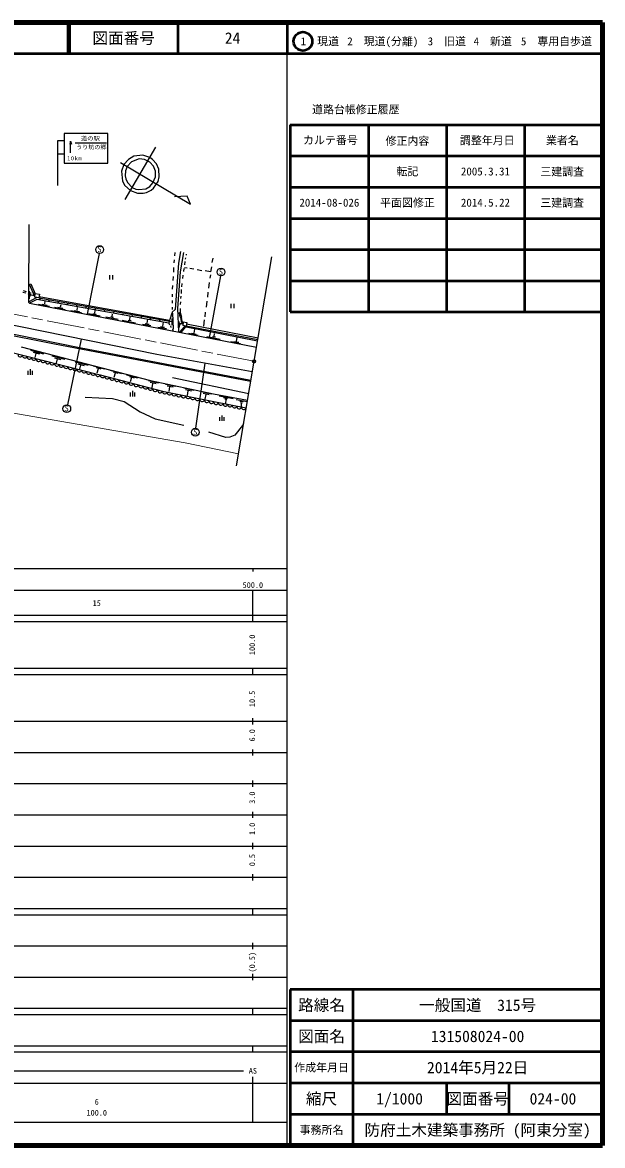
# Model space of a CAD drawing. Units: millimetres, scale not verified, with parts at other scales. Extents: x 40000 to 680000, y 20000 to 380000.
# Drawn here: x 494205 to 680000, y 20000 to 380000 of the extents above; entities that cross this region are included whole.
import ezdxf
from ezdxf.enums import TextEntityAlignment as Align

# ---------------------------------------------------------------- set-up
doc = ezdxf.new("R2010")
doc.units = ezdxf.units.MM
doc.header["$LTSCALE"] = 1000
doc.header["$PDMODE"] = 32
doc.header["$PDSIZE"] = 500
doc.linetypes.add('CHAIN', pattern=[18.5, 12, -1.5, 3.5, -1.5])
for name, color, linetype, lineweight in [('M-BGD', 7, 'Continuous', 25), ('M-BMK', 2, 'CHAIN', 13), ('M-BMK-SRVR', 3, 'Continuous', 25), ('M-STR-HTXT', 7, 'Continuous', 13), ('M-STR-STRC', 7, 'Continuous', 25), ('M-TTL', 2, 'Continuous', 140), ('M-TTL-BAND', 7, 'Continuous', 25), ('M-TTL-FRAM', 2, 'Continuous', 50), ('M-TTL-LINE', 7, 'Continuous', 50)]:
    doc.layers.add(name, color=color, linetype=linetype, lineweight=lineweight)
doc.layers.add('M-OTRS', color=6, linetype='Continuous')
doc.layers.add('M-TTL-TXT', color=7, linetype='Continuous')
doc.styles.add('ＭＳ ゴシック', font='')
doc.styles.get('ＭＳ ゴシック').set_extended_font_data('MS Gothic')

msp = doc.modelspace()

# ---------------------------------------------------------------- linework, layer by layer
at = {"layer": 'M-BGD'}
for p, q in [((536855, 339993), (527034, 323229)), ((525595, 335083), (548031, 321790)), ((528135, 336099), (526695, 334490)), ((529151, 335337), (527711, 333813)), ((529828, 337115), (528135, 336099)), ((531606, 336268), (529151, 335337)), ((532791, 337453), (529828, 337115)), ((533299, 336099), (531606, 336268)), ((534993, 336691), (532791, 337453)), ((534993, 335252), (533299, 336099)), ((535839, 336099), (534993, 336691)), ((536178, 333982), (534993, 335252)), ((537109, 334659), (535839, 336099)), ((526695, 334490), (525933, 332373)), ((525933, 332373), (526272, 329156)), ((527203, 332458), (527119, 330849)), ((527711, 333813), (527203, 332458)), ((536855, 332289), (536178, 333982)), ((536855, 330511), (536855, 332289)), ((537871, 332966), (537109, 334659)), ((538041, 330511), (537871, 332966)), ((526272, 329156), (527034, 327717)), ((527034, 327717), (528812, 326108)), ((527119, 330849), (527288, 329918)), ((527288, 329918), (527796, 328733)), ((527796, 328733), (529320, 327124)), ((534993, 327463), (536009, 328563)), ((536009, 328563), (536855, 330511)), ((536178, 326870), (537617, 328987)), ((537617, 328987), (538041, 330511)), ((528812, 326108), (531013, 325261)), ((529320, 327124), (530505, 326616)), ((530505, 326616), (531437, 326447)), ((531013, 325261), (532876, 325261)), ((531437, 326447), (533723, 326701)), ((532876, 325261), (533892, 325515)), ((533723, 326701), (534993, 327463)), ((533892, 325515), (535416, 326277)), ((535416, 326277), (536178, 326870)), ((546931, 324330), (542925, 324063)), ((548031, 321790), (546931, 324330)), ((496215, 315271), (496131, 290379)), ((543036, 306211), (542951, 305195)), ((544814, 306635), (544221, 302825)), ((545745, 306296), (544729, 300115)), ((518737, 305957), (514914, 286467)), ((542782, 303925), (542697, 302909)), ((544221, 302825), (543121, 288008)), ((546253, 303333), (546084, 302317)), ((546423, 304518), (546338, 304095)), ((546592, 305703), (546592, 305365)), ((555143, 304433), (554889, 303079)), ((522082, 298959), (522082, 297559)), ((523132, 297559), (523132, 298959)), ((542613, 301470), (542528, 299946)), ((544729, 300115), (543883, 288347)), ((545576, 299015), (545491, 297914)), ((545915, 301131), (545830, 300200)), ((546084, 301470), (546931, 301301)), ((547777, 301216), (549047, 301047)), ((550148, 300793), (551672, 300539)), ((554466, 300115), (552688, 300369)), ((554381, 299099), (554212, 297999)), ((554720, 301639), (554466, 300115)), ((496405, 296054), (496927, 296218)), ((498161, 292191), (496405, 296054)), ((496927, 296218), (498285, 293029)), ((542274, 295713), (542189, 294527)), ((542443, 298591), (542359, 297321)), ((545237, 296305), (545153, 295289)), ((554043, 296644), (553789, 294866)), ((557620, 298754), (553995, 278897)), ((537279, 273615), (443383, 292495)), ((494305, 293588), (495260, 293291)), ((494379, 294042), (495340, 293766)), ((495928, 293083), (496883, 292786)), ((496013, 293572), (496974, 293296)), ((496303, 290525), (498726, 291810)), ((496319, 293910), (496334, 291422)), ((496575, 293233), (496551, 292161)), ((496711, 292636), (497810, 292660)), ((497552, 292579), (498189, 292381)), ((497647, 293103), (498269, 292924)), ((498118, 291900), (498297, 293109)), ((499437, 291704), (498118, 291900)), ((498297, 293109), (499617, 292914)), ((499617, 292914), (499437, 291704)), ((499442, 291734), (541935, 284113)), ((499511, 292202), (500110, 292072)), ((500110, 292072), (541258, 284621)), ((542189, 292919), (542189, 292072)), ((544899, 292241), (544814, 291479)), ((545068, 294443), (544983, 293088)), ((553619, 293511), (553450, 291987)), ((512471, 275731), (438896, 290717)), ((504428, 276832), (442875, 289363)), ((496131, 290379), (496303, 290525)), ((496204, 290214), (496131, 290379)), ((496469, 290040), (496204, 290214)), ((498840, 291225), (496469, 290040)), ((496469, 290040), (569150, 275962)), ((541089, 283605), (498840, 291225)), ((499372, 289677), (502826, 289018)), ((500479, 289685), (502091, 289367)), ((501358, 289781), (501511, 290615)), ((504450, 288694), (507904, 288034)), ((505557, 288701), (507169, 288383)), ((506436, 288797), (506589, 289631)), ((511689, 287779), (511842, 288614)), ((542189, 290887), (542105, 290040)), ((542189, 288770), (542189, 288008)), ((543121, 288008), (542189, 287161)), ((543883, 288347), (544218, 280791)), ((544814, 290463), (544729, 289617)), ((544729, 288262), (544729, 287077)), ((553281, 290633), (553027, 288685)), ((560936, 289817), (560936, 288417)), ((561986, 288417), (561986, 289817)), ((509704, 287676), (513158, 287017)), ((510810, 287684), (512422, 287365)), ((515350, 286738), (519075, 285976)), ((516789, 286738), (517778, 286521)), ((517380, 287669), (517295, 286822)), ((520853, 285637), (524833, 284875)), ((522462, 285722), (523393, 285553)), ((522885, 286484), (522801, 285722)), ((526103, 284621), (530421, 283690)), ((528050, 284621), (528981, 284452)), ((528643, 285891), (528473, 284621)), ((534154, 283563), (534393, 284863)), ((541258, 284621), (541089, 283605)), ((541427, 284791), (541258, 284621)), ((542020, 286823), (541427, 284791)), ((542189, 286992), (542020, 286823)), ((542020, 285129), (542020, 283013)), ((542189, 287161), (542189, 286992)), ((542189, 286992), (542274, 286823)), ((542274, 286823), (542443, 281743)), ((544475, 286992), (544729, 287077)), ((544560, 286061), (544475, 286992)), ((544814, 285468), (544560, 286061)), ((544729, 287077), (545068, 285976)), ((544814, 285468), (545068, 284113)), ((545068, 285976), (545153, 285553)), ((545407, 284113), (545153, 285553)), ((552434, 284706), (552180, 282674)), ((552773, 287161), (552603, 285637)), ((532644, 283315), (535358, 282837)), ((533495, 283506), (534775, 283296)), ((537613, 282353), (540326, 281875)), ((538463, 282544), (539743, 282334)), ((539122, 282601), (539361, 283901)), ((541089, 283605), (541258, 283097)), ((541597, 282759), (541766, 282251)), ((542105, 281658), (542359, 281573)), ((542443, 281743), (542359, 281573)), ((542359, 281573), (542359, 281151)), ((544306, 284113), (544391, 282251)), ((544486, 280739), (546084, 282589)), ((544519, 283672), (544586, 282975)), ((545237, 283436), (544645, 283351)), ((545043, 280631), (546423, 282335)), ((545068, 284113), (545593, 283306)), ((545640, 283634), (545407, 284113)), ((545695, 284012), (545524, 282824)), ((546667, 282679), (545524, 282824)), ((545695, 284012), (546814, 283852)), ((546084, 282589), (546644, 282682)), ((546423, 282335), (546253, 282589)), ((546423, 282335), (546592, 282420)), ((546592, 282420), (569482, 277927)), ((546814, 283852), (546667, 282679)), ((546677, 282759), (569566, 278419)), ((546761, 283351), (569652, 278926)), ((549159, 280369), (549414, 281732)), ((512979, 278525), (508640, 257422)), ((547362, 280362), (550458, 279764)), ((548350, 280394), (549866, 280101)), ((553281, 279372), (557514, 278525)), ((555059, 279372), (555990, 279203)), ((555567, 280303), (555482, 279372)), ((560966, 277727), (564062, 277129)), ((561953, 277759), (563469, 277466)), ((562762, 277734), (563017, 279097)), ((493760, 275985), (535162, 265233)), ((496779, 274924), (500916, 273825)), ((497582, 274322), (499617, 273797)), ((498451, 273930), (498155, 272583)), ((567251, 264894), (504428, 276832)), ((567335, 265233), (512471, 275731)), ((567759, 268027), (537279, 273615)), ((503641, 273142), (507779, 272043)), ((504444, 272540), (506479, 272014)), ((505313, 272148), (505017, 270801)), ((511126, 271198), (515263, 270099)), ((511929, 270596), (513964, 270070)), ((512798, 270204), (512502, 268857)), ((552603, 270736), (549671, 249905)), ((496051, 267099), (496051, 268324)), ((496751, 267099), (496751, 268849)), ((497451, 267099), (497451, 268324)), ((520546, 268827), (516949, 269816)), ((517844, 269377), (519309, 268963)), ((518442, 269020), (518060, 267618)), ((525984, 267415), (522387, 268404)), ((523282, 267964), (524747, 267550)), ((523880, 267608), (523498, 266206)), ((531180, 265998), (527583, 266987)), ((528478, 266548), (529943, 266134)), ((529077, 266191), (528695, 264790)), ((537785, 264411), (534527, 265109)), ((535090, 264688), (537021, 264287)), ((535162, 265233), (555397, 260999)), ((535903, 264287), (535645, 262835)), ((543230, 263272), (539971, 263970)), ((540535, 263549), (542465, 263148)), ((541347, 263148), (541089, 261695)), ((542274, 266164), (566658, 261084)), ((514249, 259899), (523055, 259475)), ((523055, 259475), (526780, 258544)), ((528810, 260133), (528810, 261358)), ((529510, 260133), (529510, 261883)), ((530210, 260133), (530210, 261358)), ((549094, 262045), (545836, 262743)), ((546399, 262322), (548329, 261921)), ((547212, 261921), (546954, 260469)), ((554789, 260854), (551530, 261551)), ((552094, 261131), (554024, 260730)), ((552906, 260730), (552648, 259277)), ((555397, 260999), (566235, 258967)), ((557260, 260322), (561663, 259475)), ((558615, 259729), (559885, 259475)), ((559047, 259320), (559615, 259244)), ((559377, 259221), (559207, 257782)), ((526780, 258544), (531860, 255157)), ((562679, 259137), (566150, 258459)), ((563779, 258629), (564880, 258459)), ((564033, 258205), (564711, 258121)), ((564287, 258121), (564203, 256851)), ((531860, 255157), (536686, 252956)), ((536686, 252956), (545915, 250924)), ((557434, 252297), (557434, 253522)), ((558134, 252297), (558134, 254047)), ((558834, 252297), (558834, 253522)), ((559377, 246945), (553873, 248638)), ((564711, 250755), (562255, 247707)), ((565049, 251432), (564711, 250755)), ((560647, 247029), (559377, 246945)), ((562255, 247707), (560647, 247029))]:
    msp.add_line(p, q, dxfattribs=at)
msp.add_lwpolyline([(336111, 283182), (349448, 285736), (365391, 286614), (383200, 287049), (398679, 286315), (471069, 277848), (488408, 274849), (519075, 267095), (539057, 261846), (555482, 258459), (565859, 256506)], dxfattribs=at)
for centre in [(518916, 307194), (557799, 299991), (508390, 256197), (549586, 248658)]:
    msp.add_circle(centre, 1250, dxfattribs=at)
for centre, radius, start, end in [((499746, 291005), 256, 2.45639, 157.09562), ((502698, 290472), 256, 2.45639, 157.09562), ((505650, 289940), 256, 2.45639, 157.09562), ((508603, 289407), 256, 2.45639, 157.09562), ((511555, 288875), 256, 2.45639, 157.09562), ((514507, 288342), 256, 2.45639, 157.09562), ((517460, 287810), 256, 2.45639, 157.09562), ((520412, 287277), 256, 2.45639, 157.09562), ((523364, 286745), 256, 2.45639, 157.09562), ((526317, 286212), 256, 2.45639, 157.09562), ((529269, 285680), 256, 2.45639, 157.09562), ((532222, 285147), 256, 2.45639, 157.09562), ((535174, 284615), 256, 2.45639, 157.09562), ((538126, 284082), 256, 2.45639, 157.09562), ((493520, 273560), 753, 166.05043, 345.57064), ((494981, 273191), 753, 166.05043, 345.57064), ((496441, 272822), 753, 166.05043, 345.57064), ((497901, 272452), 753, 166.05043, 345.57064), ((499362, 272083), 753, 166.05043, 345.57064), ((500822, 271714), 753, 166.05043, 345.57064), ((502282, 271345), 753, 166.05043, 345.57064), ((503743, 270975), 753, 166.05043, 345.57064), ((505203, 270606), 753, 166.05043, 345.57064), ((506663, 270237), 753, 166.05043, 345.57064), ((508124, 269868), 753, 166.05043, 345.57064), ((509584, 269498), 753, 166.05043, 345.57064), ((511044, 269129), 753, 166.05043, 345.57064), ((512505, 268760), 753, 166.05043, 345.57064), ((513965, 268391), 753, 166.05043, 345.57064), ((515425, 268021), 753, 166.05043, 345.57064), ((516886, 267652), 753, 166.05043, 345.57064), ((518346, 267283), 753, 166.05043, 345.57064), ((519856, 266938), 796, 168.58757, 341.97311), ((521393, 266534), 796, 168.58757, 341.97311), ((522930, 266130), 796, 168.58757, 341.97311), ((524467, 265726), 796, 168.58757, 341.97311), ((526004, 265323), 796, 168.58757, 341.97311), ((527541, 264919), 796, 168.58757, 341.97311), ((529078, 264515), 796, 168.58757, 341.97311), ((530615, 264111), 796, 168.58757, 341.97311), ((532152, 263707), 796, 168.58757, 341.97311), ((533689, 263304), 796, 168.58757, 341.97311), ((535226, 262900), 796, 168.58757, 341.97311), ((536763, 262496), 796, 168.58757, 341.97311), ((538300, 262092), 796, 168.58757, 341.97311), ((539806, 261704), 762, 169.28251, 347.41689), ((541299, 261396), 762, 169.28251, 347.41689), ((542792, 261088), 762, 169.28251, 347.41689), ((544285, 260781), 762, 169.28251, 347.41689), ((545779, 260473), 762, 169.28251, 347.41689), ((547272, 260165), 762, 169.28251, 347.41689), ((548765, 259857), 762, 169.28251, 347.41689), ((550258, 259549), 762, 169.28251, 347.41689), ((551751, 259241), 762, 169.28251, 347.41689), ((553245, 258933), 762, 169.28251, 347.41689), ((554738, 258625), 762, 169.28251, 347.41689), ((556224, 258324), 754, 169.66164, 349.02181), ((557706, 258045), 754, 169.66164, 349.02181), ((559189, 257766), 754, 169.66164, 349.02181), ((560671, 257487), 754, 169.66164, 349.02181), ((562153, 257208), 754, 169.66164, 349.02181), ((563636, 256929), 754, 169.66164, 349.02181), ((565118, 256650), 754, 169.66164, 349.02181)]:
    msp.add_arc(centre, radius, start, end, dxfattribs=at)
at = {"layer": 'M-BMK'}
msp.add_line((568376, 271389), (469255, 290841), dxfattribs=at)
at = {"layer": 'M-BMK-SRVR'}
for p, q in [((568376, 271389), (574044, 304887)), ((562709, 237891), (568376, 271389))]:
    msp.add_line(p, q, dxfattribs=at)
msp.add_circle((568376, 271389), 500, dxfattribs=at)
msp.add_point((568376, 271389), dxfattribs=at)
at = {"layer": 'M-OTRS'}
msp.add_point((568376, 271389), dxfattribs=at)
at = {"layer": 'M-STR-HTXT'}
for p, q in [((420862, 266841), (546338, 245251)), ((546338, 245251), (563361, 241741))]:
    msp.add_line(p, q, dxfattribs=at)
at = {"layer": 'M-STR-STRC'}
for p, q in [((507596, 342023), (505463, 342023)), ((505463, 342023), (505463, 327686)), ((521591, 344460), (507596, 344460)), ((507596, 344460), (507596, 334929)), ((521591, 334929), (521591, 344460)), ((509620, 341946), (509352, 340946)), ((509620, 338261), (509620, 341946)), ((509620, 341946), (509888, 340946)), ((511089, 341389), (521106, 341389)), ((507596, 337773), (505463, 337773)), ((507596, 334929), (521591, 334929))]:
    msp.add_line(p, q, dxfattribs=at)
at = {"layer": 'M-TTL'}
for p, q in [((680000, 380000), (40000, 380000)), ((680000, 20000), (680000, 380000)), ((40000, 20000), (680000, 20000))]:
    msp.add_line(p, q, dxfattribs=at)
at = {"layer": 'M-TTL-BAND'}
for p, q in [((579000, 20000), (579000, 370000)), ((40000, 205000), (579000, 205000)), ((568000, 205000), (568000, 204000)), ((68000, 198000), (579000, 198000)), ((568000, 188000), (568000, 198000)), ((40000, 190000), (579000, 190000)), ((40000, 188000), (579000, 188000)), ((40000, 173000), (579000, 173000)), ((568000, 171000), (568000, 173000)), ((40000, 171000), (579000, 171000)), ((40000, 156000), (579000, 156000)), ((568000, 155000), (568000, 157000)), ((46000, 146000), (579000, 146000)), ((568000, 145000), (568000, 147000)), ((568000, 135000), (568000, 137000)), ((52000, 136000), (579000, 136000)), ((46000, 126000), (579000, 126000)), ((568000, 125000), (568000, 127000)), ((52000, 116000), (579000, 116000)), ((568000, 115000), (568000, 117000)), ((46000, 106000), (579000, 106000)), ((568000, 105000), (568000, 107000)), ((40000, 96000), (579000, 96000)), ((40000, 94000), (579000, 94000)), ((568000, 94000), (568000, 96000)), ((49000, 84000), (579000, 84000)), ((568000, 83000), (568000, 85000)), ((40000, 74000), (579000, 74000)), ((568000, 73000), (568000, 75000)), ((40000, 64000), (579000, 64000)), ((40000, 62000), (579000, 62000)), ((568000, 62000), (568000, 64000)), ((40000, 52000), (579000, 52000)), ((568000, 50000), (568000, 52000)), ((40000, 50000), (579000, 50000)), ((71000, 44000), (565000, 44000)), ((40000, 40000), (579000, 40000)), ((568000, 27500), (568000, 42000)), ((68000, 27500), (579000, 27500))]:
    msp.add_line(p, q, dxfattribs=at)
at = {"layer": 'M-TTL-FRAM'}
for p, q in [((580000, 347197), (580000, 287197)), ((580000, 347197), (680000, 347197)), ((580000, 287197), (680000, 287197)), ((680000, 70000), (580000, 70000)), ((580000, 70000), (580000, 20000))]:
    msp.add_line(p, q, dxfattribs=at)
at = {"layer": 'M-TTL-LINE'}
for p, q in [((508747, 380000), (508747, 370000)), ((509247, 380000), (509247, 370000)), ((543997, 380000), (543997, 370000)), ((579000, 380000), (579000, 370000)), ((40000, 370000), (680000, 370000)), ((605000, 347197), (605000, 287197)), ((630000, 347197), (630000, 287197)), ((655000, 347197), (655000, 287197)), ((580000, 337197), (680000, 337197)), ((580000, 327197), (680000, 327197)), ((580000, 317197), (680000, 317197)), ((580000, 307197), (680000, 307197)), ((580000, 297197), (680000, 297197)), ((600000, 70000), (600000, 20000)), ((680000, 60000), (580000, 60000)), ((680000, 50000), (580000, 50000)), ((680000, 40000), (580000, 40000)), ((630000, 40000), (630000, 30000)), ((650000, 40000), (650000, 30000)), ((680000, 30000), (580000, 30000))]:
    msp.add_line(p, q, dxfattribs=at)
msp.add_circle((584031, 373958), 3000, dxfattribs=at)

# ---------------------------------------------------------------- texts
at = {"layer": 'M-BGD', "style": 'ＭＳ ゴシック'}
for p in [(518237, 305821), (557121, 298617), (507711, 254823), (548907, 247285)]:
    msp.add_text('S', height=1833, dxfattribs=at).set_placement(p, align=Align.BOTTOM_LEFT)
at = {"layer": 'M-STR-STRC', "style": 'ＭＳ ゴシック'}
for s, width, p in [('道の駅', 1.1, (512890, 341760)), ('うり坊の郷', 1.05, (511409, 338984))]:
    msp.add_text(s, height=1320, dxfattribs=dict(at, width=width)).set_placement(p, align=Align.BOTTOM_LEFT)
at = {"layer": 'M-STR-STRC', "insert": (508499, 335775), "char_height": 1320, "attachment_point": 7, "style": 'ＭＳ ゴシック'}
msp.add_mtext('\\T1.17;10km', dxfattribs=at)
at = {"layer": 'M-TTL-BAND', "style": 'ＭＳ ゴシック'}
for s, p in [('500.0', (568000, 198195)), ('15', (518000, 192405)), ('AS', (568000, 42500)), ('6', (518000, 32523)), ('100.0', (518000, 29033))]:
    msp.add_text(s, height=1833, dxfattribs=at).set_placement(p, align=Align.BOTTOM_CENTER)
for s, p in [('100.0', (569247, 180500)), ('10.5', (569247, 163174)), ('6.0', (569247, 151500)), ('3.0', (569247, 131500)), ('1.0', (569247, 121500)), ('0.5', (569247, 111500)), ('(0.5)', (569247, 78764))]:
    msp.add_text(s, height=1833, rotation=90, dxfattribs=at).set_placement(p, align=Align.BOTTOM_CENTER)
at = {"layer": 'M-TTL-TXT', "style": 'ＭＳ ゴシック'}
for s, height, p in [('図面番号', 3666, (526622, 375000)), ('24', 3666, (561497, 375000)), ('1\u3000現道', 2566, (589448, 373958)), ('2\u3000現道(分離)', 2566, (609619, 373958)), ('3\u3000旧道', 2566, (630121, 373958)), ('4\u3000新道', 2566, (644824, 373958)), ('5\u3000専用自歩道', 2566, (665228, 373958)), ('道路台帳修正履歴', 2566, (600968, 352113)), ('カルテ番号', 2566, (592839, 342277)), ('修正内容', 2566, (617509, 342023)), ('調整年月日', 2566, (643089, 342197)), ('業者名', 2566, (667134, 342197)), ('転記', 2566, (617500, 332245)), ('2005.3.31', 2566, (642500, 332245)), ('三建調査', 2566, (667077, 332189)), ('2014-08-026', 2566, (592500, 322245)), ('平面図修正', 2566, (617500, 322245)), ('2014.5.22', 2566, (642500, 322245)), ('三建調査', 2566, (667077, 322189)), ('路線名', 3666, (590000, 65000)), ('路線名', 3666, (590000, 65000)), ('一般国道\u3000315号', 3666, (640000, 65000)), ('図面名', 3666, (590000, 55000)), ('図面名', 3666, (590000, 55000)), ('131508024-00', 3666, (640000, 55000)), ('2014年5月22日', 3666, (640000, 45000)), ('作成年月日', 2566, (590000, 45000)), ('作成年月日', 2566, (590000, 45000)), ('縮尺', 3666, (590000, 35000)), ('縮尺', 3666, (590000, 35000)), ('1/1000', 3666, (615000, 35000)), ('図面番号', 3666, (640000, 35000)), ('図面番号', 3666, (640000, 35000)), ('024-00', 3666, (664125, 35000)), ('事務所名', 2566, (590000, 25000)), ('事務所名', 2566, (590000, 25000)), ('防府土木建築事務所 (阿東分室)', 3666, (640000, 25000))]:
    msp.add_text(s, height=height, dxfattribs=at).set_placement(p, align=Align.MIDDLE_CENTER)

doc.saveas('drawing.dxf')
